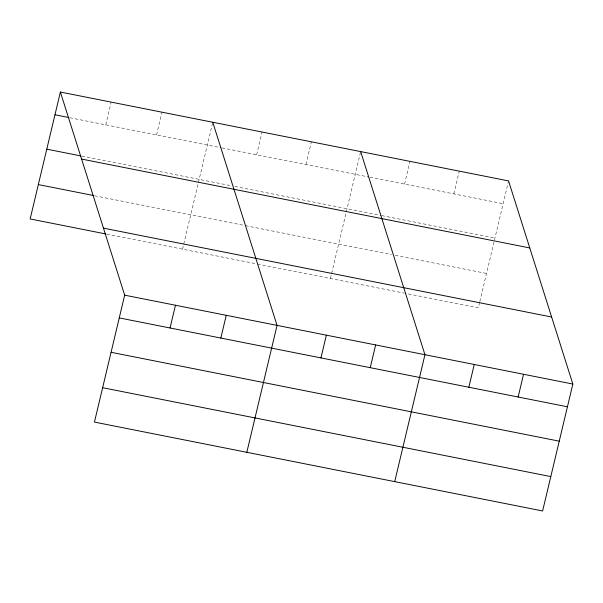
<?xml version="1.0" encoding="UTF-8"?>
<svg xmlns="http://www.w3.org/2000/svg" width="603" height="603" viewBox="0 0 603 603"><rect width="100%" height="100%" fill="white"/><g stroke="black" fill="none" stroke-linecap="round" stroke-linejoin="round"><path stroke-width="0.45" stroke-dasharray="3.02 2.26" d="M105.759 124.859L111.178 102.111M156.554 134.929L161.973 112.188M182.528 249.175L212.761 122.258M256.644 154.775L262.064 132.034M305.947 164.551L311.359 141.811M330.429 278.503L360.662 151.587M404.545 184.111L409.957 161.363M453.84 193.887L459.26 171.139M479.619 302.404L478.322 307.832L405.291 293.344M479.83 301.5L508.555 180.915M69.744 117.713L221.037 147.72M221.957 147.901L368.938 177.048M369.85 177.229L503.143 203.663M81.872 156.117L231.107 185.716M234.763 186.44L380.832 215.407M381.744 215.588L494.95 238.034M94.671 195.749L244.584 225.477M245.496 225.658L391.566 254.624M395.221 255.348L486.515 273.453M106.799 234.152L256.479 263.835M257.391 264.016L404.372 293.164"/><path stroke-width="0.9" d="M60.383 92.04L124.678 295.169L94.445 422.085L542.617 510.96L572.85 384.043L508.555 180.915L60.383 92.04L30.15 218.957L105.879 233.972M170.054 327.987L175.473 305.239M220.841 338.057L226.261 315.316M246.823 452.303L277.056 325.386L212.761 122.258M320.939 357.911L326.351 335.162M370.234 367.687L375.654 344.939M394.716 481.631L424.949 354.715L360.662 151.587M468.833 387.239L474.252 364.491M518.135 397.015L523.547 374.267M54.963 114.781L68.817 117.532M46.778 149.16L80.945 155.936M81.601 159.071L529.773 247.946M38.343 184.578L93.751 195.568M103.46 228.138L551.632 317.012M124.678 295.169L572.85 384.043M119.258 317.909L567.431 406.791M111.065 352.288L559.245 441.17M102.631 387.706L550.803 476.581"/></g></svg>
